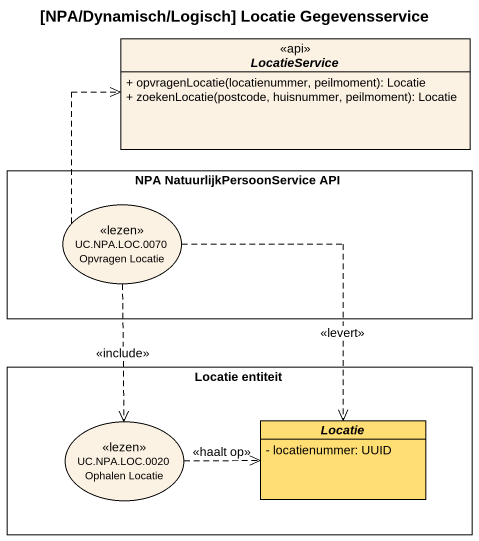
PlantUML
@startuml
title [NPA/Dynamisch/Logisch] Locatie Gegevensservice
allowmixing
hide circle
hide empty members
skinparam classAttributeIconSize 0
interface LocatieService <<api>> {
  + opvragenLocatie(locatienummer, peilmoment): Locatie
  + zoekenLocatie(postcode, huisnummer, peilmoment): Locatie
}
rectangle "NPA NatuurlijkPersoonService API" as NPA_NatuurlijkPersoonService {
  usecase "UC.NPA.LOC.0070 Opvragen Locatie" as UC_NPA_LOC_0070_Opvragen <<lezen>>
}
rectangle "Locatie entiteit" as Locatie_entiteit {
  usecase "UC.NPA.LOC.0020 Ophalen Locatie" as UC_NPA_LOC_0020_Ophalen <<lezen>>
  abstract class Locatie #FFDE73 {
    - locatienummer: UUID
  }
}
UC_NPA_LOC_0070_Opvragen .up.> LocatieService
UC_NPA_LOC_0070_Opvragen ..> UC_NPA_LOC_0020_Ophalen : <<include>>
UC_NPA_LOC_0070_Opvragen ..> Locatie : <<levert>>
UC_NPA_LOC_0020_Ophalen .right.> Locatie : <<haalt op>>
@enduml
